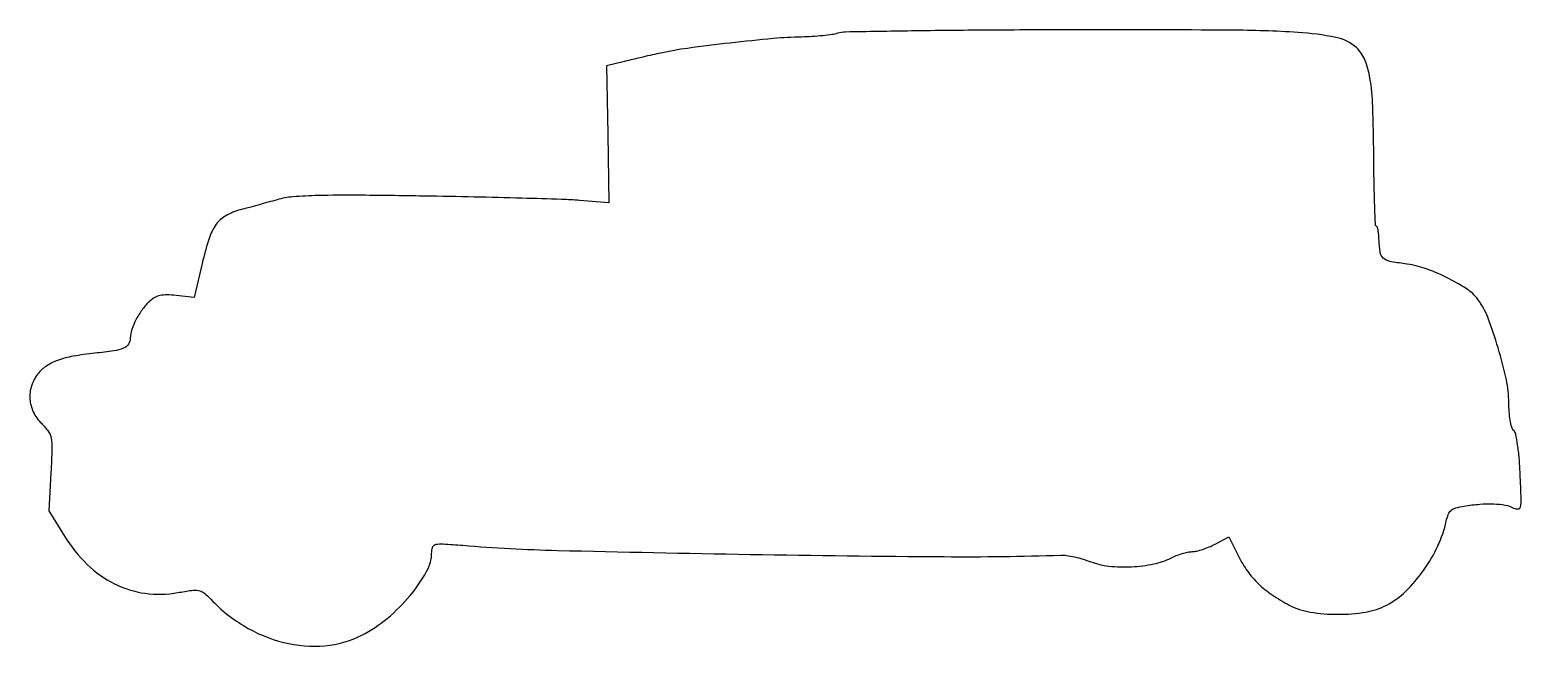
# Model space of a CAD drawing. Extents: x 0 to 371, y 1 to 154.
import ezdxf

# ---------------------------------------------------------------- set-up
doc = ezdxf.new("R2010")
doc.units = 0

msp = doc.modelspace()

# ---------------------------------------------------------------- linework, layer by layer
msp.add_lwpolyline([(201, 153, -0.041691), (199.623301, 152.682585, -0.010347), (197.325, 152.399451, -0.010509), (194.671871, 152.184439, -0.010367), (192, 152.07988, 0.018371), (184.987342, 151.692965, 0.005397), (174.262089, 150.588136, 0.005302), (163.607969, 149.259689, 0.020111), (157, 148.092234, 0.001633), (154.951525, 147.637702, 0.000954), (152.5, 147.080413, 0.000954), (150.048597, 146.513302, 0.00162), (148, 146.02825), (143.5, 144.947358), (143.7963, 127.889805), (144.092599, 110.832252), (136.7963, 111.416164, 0.011549), (132.310331, 111.671065, 0.001385), (122.390163, 111.977636, 0.001649), (110.595694, 112.270519, 0.001355), (98, 112.507596, 0.001865), (81.428729, 112.712754, 0.008407), (71.745454, 112.633683, 0.013582), (65.442389, 112.304729, 0.049368), (61.5, 111.595636, -0.001228), (59.287637, 110.973423, -0.000836), (56.768136, 110.276041, -0.000843), (54.334866, 109.611316, -0.001696), (52.412802, 109.096713, 0.062014), (48.761729, 107.629627, 0.111823), (46.367489, 105.492723, 0.078072), (44.614167, 101.985499, 0.019064), (42.887499, 95.73759), (40.888633, 87.258227), (36.419815, 87.761928, 0.022225), (34.110052, 87.918766, 0.057722), (32.452172, 87.765875, 0.073654), (31.121819, 87.273737, 0.058618), (29.873119, 86.385175, 0.049644), (28.050087, 84.372615, 0.037764), (26.465308, 81.852289, 0.038862), (25.354769, 79.284169, 0.082804), (25, 77.156649, -0.149662), (24.547704, 75.679434, -0.144849), (23.341008, 74.685809, -0.063731), (20.927184, 74.007683, -0.010773), (16.164918, 73.409095, 0.01746), (10.76233, 72.656516, 0.043438), (6.909337, 71.630928, 0.059704), (4.105786, 70.220072, 0.079864), (2.015637, 68.29275, 0.088341), (0.416734, 65.297219, 0.096006), (0.013038, 62.022025, 0.095017), (0.862527, 58.806099, 0.084621), (2.863757, 55.982397, -0.041039), (4.558085, 53.984507, -0.108215), (5.294632, 52.269928, -0.055514), (5.490731, 49.800262, -0.005145), (5.233357, 43.671312), (4.7392, 34.223984), (8.6196, 27.937187, 0.061227), (14.276403, 20.874183, 0.077633), (21.079536, 16.035349, 0.082066), (28.715413, 13.677266, 0.078946), (36.811411, 13.853839, -0.010318), (40.246497, 14.403744, -0.072016), (41.941471, 14.394115, -0.119761), (43.172203, 13.891305, -0.049921), (44.522444, 12.69265, 0.070229), (53.15552, 5.632118, 0.075827), (63.189305, 1.461428, 0.081054), (73.414274, 0.633263, 0.099039), (82.622602, 3.264935, 0.054509), (88.931055, 7.440701, 0.045471), (94.62214, 13.121645, 0.047798), (98.716374, 19.107596, 0.126764), (100, 24.089287, -0.120242), (100.292471, 25.287884, -0.228178), (101.069509, 25.870602, -0.065003), (102.80129, 25.983247, -0.004383), (107.75, 25.618189, 0.014402), (131.25184, 24.357298, 0.00208), (179.257888, 23.366472, 0.002359), (227.471724, 22.7995, 0.009852), (256.5, 23.167098, -0.044183), (257.963676, 23.085131, -0.017671), (259.940625, 22.726224, -0.017324), (262.057161, 22.186746, -0.020917), (264, 21.529847, 0.066537), (268.493227, 20.454086, 0.037207), (274.121839, 20.297927, 0.037278), (279.674385, 20.97401, 0.070507), (283.92215, 22.459742, -0.025995), (285.23105, 23.052556, -0.020518), (286.701262, 23.559862, -0.020954), (288.108604, 23.918213, -0.047336), (289.20034, 24.041916, 0.053556), (290.319435, 24.182802, 0.020661), (291.828123, 24.60613, 0.020175), (293.439848, 25.204007, 0.023473), (294.916675, 25.903787), (298.33335, 27.723742), (300.744427, 22.88534, 0.040363), (302.969623, 19.19816, 0.04552), (305.680338, 16.073911, 0.042398), (309.080538, 13.321887, 0.028263), (313.38353, 10.747389, 0.080386), (318.586895, 9.010141, 0.040515), (325.502397, 8.449993, 0.040514), (332.41854, 9.012447, 0.080299), (337.624209, 10.751338, 0.072665), (342.338928, 14.172426, 0.045317), (346.783546, 19.370326, 0.044266), (350.346615, 25.474033, 0.05684), (352.429381, 31.627692, -0.042398), (352.945223, 33.309893, -0.120866), (353.654717, 34.297734, -0.106994), (354.796586, 34.912968, -0.029302), (356.802592, 35.366686, -0.020086), (360.763729, 35.859125, -0.030331), (364.238144, 35.938608, -0.035583), (367.108289, 35.624786, -0.077996), (369.189455, 34.898607, 0.143497), (370.317876, 34.662395, 0.337398), (370.921983, 35.202484, 0.055939), (371.070103, 37.080182, 0.002667), (370.827669, 43.394652, 0.01012), (370.576953, 47.309948, 0.016257), (370.187454, 50.632485, 0.014162), (369.71902, 53.243341, 0.145909), (369.203955, 54.196045, -0.131219), (368.736165, 55.004688, -0.023033), (368.353662, 56.735954, -0.02359), (368.088276, 58.861444, -0.019263), (368, 61.151882, 0.053813), (367.388039, 66.821442, 0.01904), (365.340363, 74.737701, 0.018341), (362.746441, 82.363513, 0.069358), (360.322059, 86.769375, 0.088385), (357.453109, 89.457909, 0.030479), (352.489896, 92.271362, 0.030831), (346.957236, 94.565763, 0.053447), (342.111467, 95.673204, -0.019359), (338.383836, 96.261767, -0.137909), (336.769825, 97.080413, -0.168668), (335.985195, 98.54047, -0.032658), (335.700914, 101.567765, 0.015095), (335.623819, 102.883537, 0.024546), (335.470108, 103.991977, 0.021577), (335.273281, 104.832509, 0.33595), (335.051812, 105.000667, -0.40199), (334.825619, 105.218097, -0.000942), (334.630984, 110.229218, -0.004841), (334.474359, 115.97453, -0.002905), (334.39409, 122.799053, 0.007209), (334.149241, 134.818632, 0.031634), (333.454717, 141.880563, 0.056303), (332.181557, 146.414329, 0.112719), (330.058688, 149.446888, 0.136164), (324.978219, 151.99508, 0.032827), (315.552685, 153.213984, 0.014456), (298.745575, 153.786759, 0.001573), (260, 153.864698, 0.00132), (238.163052, 153.78231, 0.002061), (219.3625, 153.584269, 0.000557), (202.976243, 153.325843, 0.073394)], format="xyb", close=True)

doc.saveas('drawing.dxf')
